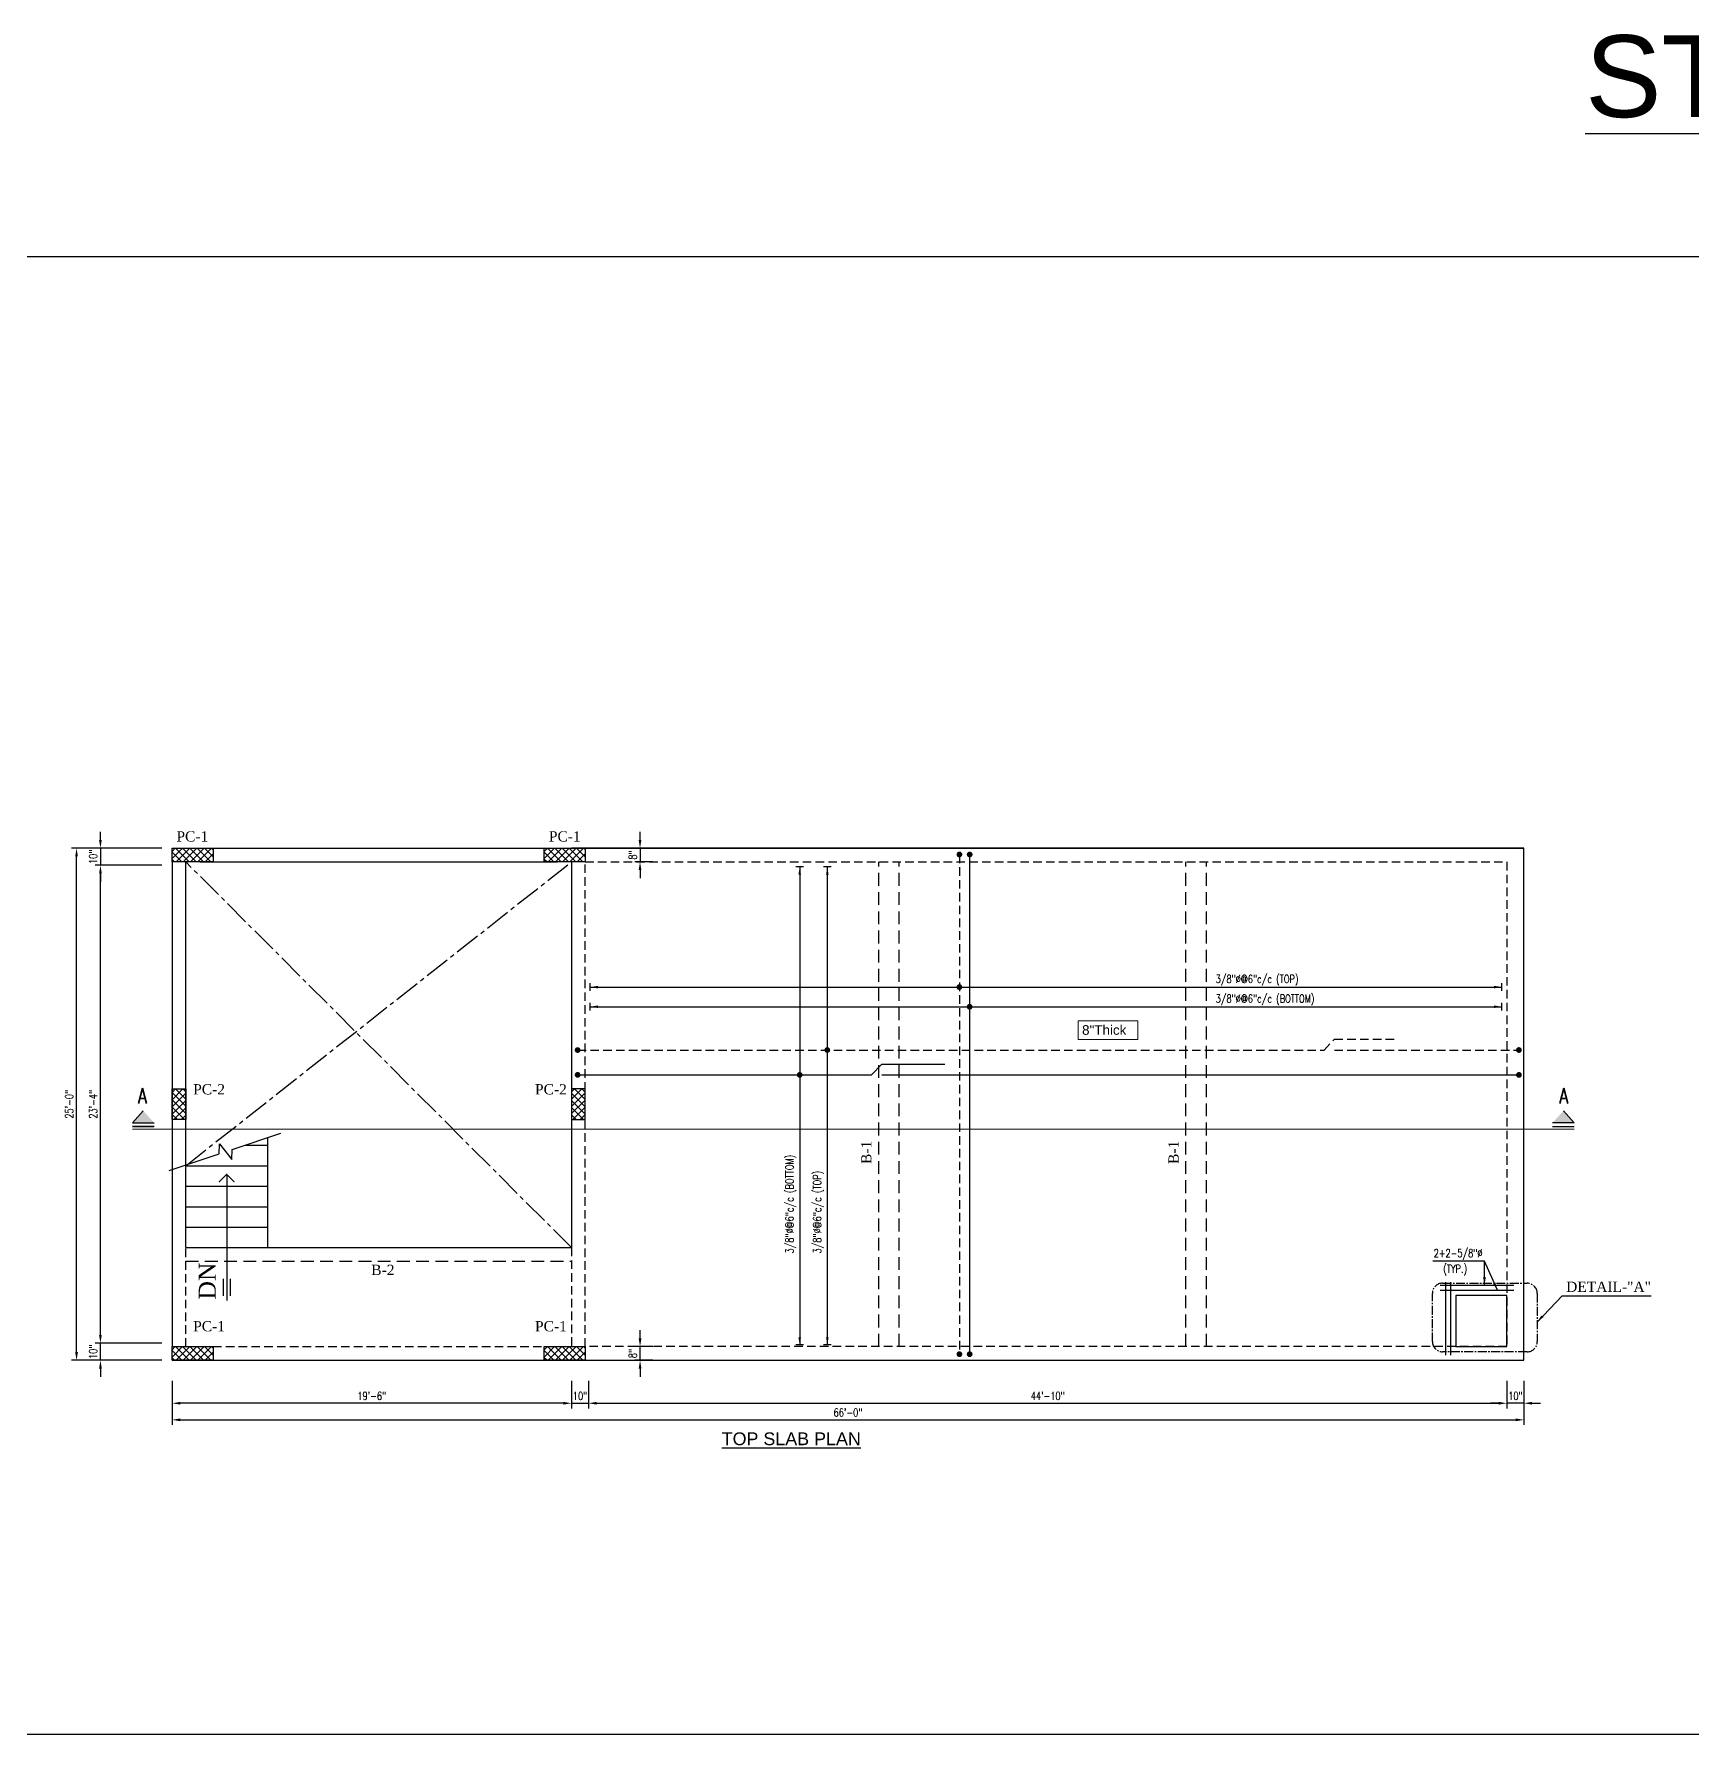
# Model space of a CAD drawing. Extents: x 645203 to 647955, y -185618 to -184623.
# Drawn here: x 645989 to 646960, y -185618 to -184623 of the extents above; entities that cross this region are included whole.
import ezdxf

# ---------------------------------------------------------------- set-up
doc = ezdxf.new("R2010")
doc.units = 0
doc.header["$LTSCALE"] = 20
doc.header["$MEASUREMENT"] = 0
doc.header["$PDMODE"] = 32
doc.linetypes.add('CENTER2', pattern=[1.125, 0.75, -0.125, 0.125, -0.125])
doc.linetypes.add('HIDDEN', pattern=[0.375, 0.25, -0.125])
doc.layers.get('0').update_dxf_attribs({"linetype": 'CONTINUOUS'})
doc.layers.get('DEFPOINTS').update_dxf_attribs({"linetype": 'CONTINUOUS'})
for name, color, linetype in [('05--TEXT-3', 3, 'CONTINUOUS'), ('A-TYP-DIM', 1, 'CONTINUOUS'), ('A-TYP-N-TEXT', 2, 'CONTINUOUS'), ('A-TYP-REIN-ARROW', 1, 'CONTINUOUS'), ('A-TYP-THK-MARK', 2, 'CONTINUOUS'), ('BB', 6, 'CONTINUOUS'), ('BEAM', 4, 'HIDDEN'), ('COL', 6, 'CONTINUOUS'), ('DIM', 1, 'CONTINUOUS'), ('GROUND LEVEL', 8, 'CONTINUOUS'), ('HEADING TEXT', 31, 'CONTINUOUS'), ('MH COVER', 52, 'CONTINUOUS'), ('S-BB', 6, 'CONTINUOUS'), ('S-TEXT', 2, 'CONTINUOUS'), ('S-TL', 2, 'CONTINUOUS'), ('S-TL1', 6, 'CONTINUOUS'), ('S-TX-BEAM-HEADING', 5, 'CONTINUOUS'), ('SECTION', 4, 'CONTINUOUS'), ('Steel', 6, 'CONTINUOUS')]:
    doc.layers.add(name, color=color, linetype=linetype)
doc.styles.add('arial', font='arial.ttf')
doc.styles.add('QASIM', font='arial.ttf')
doc.styles.add('rizwan', font='romans.shx', dxfattribs={"width": 0.75})
doc.styles.add('ROMANS', font='times.ttf')
doc.styles.add('STANDARD BLOWUP', font='times.ttf', dxfattribs={"width": 0.85})
doc.styles.add('STYLE2', font='times.ttf')
doc.dimstyles.new('3-32', dxfattribs={"dimscale": 1.5, "dimtxt": 8, "dimasz": 3, "dimexe": 4, "dimexo": 4, "dimgap": 3, "dimtad": 1, "dimdec": 0, "dimzin": 3, "dimdsep": 46, "dimlunit": 4, "dimtxsty": 'STANDARD BLOWUP', "dimblk": 'DOT', "dimcen": 0.09375, "dimclrd": 8, "dimclre": 8, "dimclrt": 2, "dimadec": 0, "dimazin": 0, "dimtfac": 1, "dimtdec": 0, "dimtix": 1, "dimtofl": 0, "dimtmove": 2, "dimatfit": 0, "dimldrblk": 'DIM AERO', "dimfxl": 0, "dimfrac": 2, "dimtolj": 1, "dimtzin": 3, "dimarcsym": 0})
doc.dimstyles.new('STYLE-64', dxfattribs={"dimscale": 64, "dimtxt": 0.09375, "dimasz": 0.09375, "dimexe": 0.0625, "dimexo": 0.0625, "dimgap": 0.03125, "dimtad": 1, "dimzin": 3, "dimdsep": 46, "dimlunit": 4, "dimtxsty": 'rizwan', "dimcen": 0.125, "dimdle": 4, "dimclrd": 1, "dimclre": 1, "dimclrt": 2, "dimadec": 0, "dimazin": 0, "dimtfac": 0.5, "dimtix": 1, "dimtmove": 2, "dimatfit": 3, "dimfxl": 0, "dimfrac": 1, "dimtolj": 1, "dimtzin": 3, "dimarcsym": 0})

# ---------------------------------------------------------------- blocks, each defined once
blk = doc.blocks.new('_Dot')
at = {"color": 0, "linetype": 'ByBlock', "lineweight": -2}
blk.add_line((-0.5, 0), (-1, 0), dxfattribs=at)
at = {"color": 0, "linetype": 'ByBlock', "const_width": 0.5}
blk.add_lwpolyline([(-0.25, 0, 1), (0.25, 0, 1)], format="xyb", close=True, dxfattribs=at)
blk = doc.blocks.new('DIM AERO')
blk.add_line((0, 0), (-1.21, 0))
at = {"color": 0, "linetype": 'ByBlock', "const_width": 0.15}
blk.add_lwpolyline([(-1, -1), (0, 0), (-1, 1)], dxfattribs=at)
blk = doc.blocks.new('*D98')
at = {"layer": 'A-TYP-DIM', "color": 1, "lineweight": -2, "ltscale": 1.5, "transparency": 16777216}
for p, q in [((646313.86, -185411.56), (646313.86, -185427.71)), ((646851.86, -185411.56), (646851.86, -185427.71)), ((646318.66, -185424.71), (646847.06, -185424.71))]:
    blk.add_line(p, q, dxfattribs=at)
at = {"layer": 'A-TYP-DIM', "color": 1, "ltscale": 1.5, "transparency": 16777216}
for points in [[(646318.66, -185423.91), (646318.66, -185425.51), (646313.86, -185424.71)], [(646847.06, -185423.91), (646847.06, -185425.51), (646851.86, -185424.71)]]:
    blk.add_solid(points, dxfattribs=at)
at = {"layer": 'DEFPOINTS', "color": 0, "ltscale": 1.5, "transparency": 16777216}
for p in [(646313.86, -185405.56), (646851.86, -185405.56), (646851.86, -185424.71)]:
    blk.add_point(p, dxfattribs=at)
at = {"layer": 'A-TYP-DIM', "color": 2, "ltscale": 1.5, "transparency": 16777216, "insert": (646582.86, -185420.42), "char_height": 4.6875, "attachment_point": 5, "style": 'rizwan'}
blk.add_mtext('\\A1;44\'-10"', dxfattribs=at)
blk = doc.blocks.new('*D99')
at = {"layer": 'A-TYP-DIM', "color": 1, "lineweight": -2, "ltscale": 1.5, "transparency": 16777216}
for p, q in [((646069.86, -185411.56), (646069.86, -185437.42)), ((646861.86, -185411.56), (646861.86, -185437.42)), ((646074.66, -185434.42), (646857.06, -185434.42))]:
    blk.add_line(p, q, dxfattribs=at)
at = {"layer": 'A-TYP-DIM', "color": 1, "ltscale": 1.5, "transparency": 16777216}
for points in [[(646074.66, -185433.62), (646074.66, -185435.22), (646069.86, -185434.42)], [(646857.06, -185433.62), (646857.06, -185435.22), (646861.86, -185434.42)]]:
    blk.add_solid(points, dxfattribs=at)
at = {"layer": 'DEFPOINTS', "color": 0, "ltscale": 1.5, "transparency": 16777216}
for p in [(646069.86, -185405.56), (646861.86, -185405.56), (646861.86, -185434.42)]:
    blk.add_point(p, dxfattribs=at)
at = {"layer": 'A-TYP-DIM', "color": 2, "ltscale": 1.5, "transparency": 16777216, "insert": (646465.86, -185430.13), "char_height": 4.688, "attachment_point": 5, "style": 'rizwan'}
blk.add_mtext('\\A1;66\'-0"', dxfattribs=at)
blk = doc.blocks.new('*D106')
at = {"layer": 'A-TYP-DIM', "color": 1, "lineweight": -2, "ltscale": 1.5, "transparency": 16777216}
for p, q in [((646344.01, -185386.76), (646344.01, -185381.96)), ((646351.41, -185391.56), (646341.01, -185391.56)), ((646344.01, -185399.56), (646344.01, -185391.56)), ((646351.41, -185399.56), (646341.01, -185399.56)), ((646344.01, -185404.36), (646344.01, -185409.16))]:
    blk.add_line(p, q, dxfattribs=at)
at = {"layer": 'A-TYP-DIM', "color": 1, "ltscale": 1.5, "transparency": 16777216}
for points in [[(646343.21, -185386.76), (646344.81, -185386.76), (646344.01, -185391.56)], [(646343.21, -185404.36), (646344.81, -185404.36), (646344.01, -185399.56)]]:
    blk.add_solid(points, dxfattribs=at)
at = {"layer": 'DEFPOINTS', "color": 0, "ltscale": 1.5, "transparency": 16777216}
for p in [(646344.01, -185391.56), (646357.41, -185391.56), (646357.41, -185399.56)]:
    blk.add_point(p, dxfattribs=at)
at = {"layer": 'A-TYP-DIM', "color": 2, "ltscale": 1.5, "transparency": 16777216, "insert": (646339.72, -185395.56), "char_height": 4.688, "attachment_point": 5, "rotation": 90, "style": 'rizwan'}
blk.add_mtext('\\A1;8"', dxfattribs=at)
blk = doc.blocks.new('*D107')
at = {"layer": 'A-TYP-DIM', "color": 1, "lineweight": -2, "ltscale": 1.5, "transparency": 16777216}
for p, q in [((646303.86, -185411.56), (646303.86, -185427.71)), ((646313.86, -185411.56), (646313.86, -185427.71)), ((646299.06, -185424.71), (646294.26, -185424.71)), ((646303.86, -185424.71), (646313.86, -185424.71)), ((646318.66, -185424.71), (646323.46, -185424.71))]:
    blk.add_line(p, q, dxfattribs=at)
at = {"layer": 'A-TYP-DIM', "color": 1, "ltscale": 1.5, "transparency": 16777216}
for points in [[(646299.06, -185423.91), (646299.06, -185425.51), (646303.86, -185424.71)], [(646318.66, -185423.91), (646318.66, -185425.51), (646313.86, -185424.71)]]:
    blk.add_solid(points, dxfattribs=at)
at = {"layer": 'DEFPOINTS', "color": 0, "ltscale": 1.5, "transparency": 16777216}
for p in [(646303.86, -185405.56), (646313.86, -185405.56), (646313.86, -185424.71)]:
    blk.add_point(p, dxfattribs=at)
at = {"layer": 'A-TYP-DIM', "color": 2, "ltscale": 1.5, "transparency": 16777216, "insert": (646308.86, -185420.42), "char_height": 4.688, "attachment_point": 5, "style": 'rizwan'}
blk.add_mtext('\\A1;10"', dxfattribs=at)
blk = doc.blocks.new('*D108')
at = {"layer": 'A-TYP-DIM', "color": 1, "lineweight": -2, "ltscale": 1.5, "transparency": 16777216}
for p, q in [((646851.86, -185411.56), (646851.86, -185427.71)), ((646861.86, -185411.56), (646861.86, -185427.71)), ((646847.06, -185424.71), (646842.26, -185424.71)), ((646861.86, -185424.71), (646851.86, -185424.71)), ((646866.66, -185424.71), (646871.46, -185424.71))]:
    blk.add_line(p, q, dxfattribs=at)
at = {"layer": 'A-TYP-DIM', "color": 1, "ltscale": 1.5, "transparency": 16777216}
for points in [[(646847.06, -185423.91), (646847.06, -185425.51), (646851.86, -185424.71)], [(646866.66, -185423.91), (646866.66, -185425.51), (646861.86, -185424.71)]]:
    blk.add_solid(points, dxfattribs=at)
at = {"layer": 'DEFPOINTS', "color": 0, "ltscale": 1.5, "transparency": 16777216}
for p in [(646851.86, -185405.56), (646861.86, -185405.56), (646851.86, -185424.71)]:
    blk.add_point(p, dxfattribs=at)
at = {"layer": 'A-TYP-DIM', "color": 2, "ltscale": 1.5, "transparency": 16777216, "insert": (646856.86, -185420.42), "char_height": 4.688, "attachment_point": 5, "style": 'rizwan'}
blk.add_mtext('\\A1;10"', dxfattribs=at)
blk = doc.blocks.new('SLAB-THK.MARK')
at = {"layer": 'A-TYP-N-TEXT', "lineweight": 0, "ltscale": 1.5}
blk.add_lwpolyline([(0, 0), (0.727, 0), (0.727, -0.227), (0, -0.227)], close=True, dxfattribs=at)
at = {"layer": 'A-TYP-N-TEXT', "lineweight": 0, "ltscale": 1.5, "style": 'QASIM'}
blk.add_attdef('24"THICK', (0.035, -0.171), '', height=0.117, dxfattribs=at)
blk = doc.blocks.new('*D105')
at = {"layer": 'A-TYP-DIM', "color": 1, "lineweight": -2, "ltscale": 1.5, "transparency": 16777216}
for p, q in [((646344.01, -185094.76), (646344.01, -185089.96)), ((646351.41, -185099.56), (646341.01, -185099.56)), ((646351.41, -185107.56), (646341.01, -185107.56)), ((646344.01, -185099.56), (646344.01, -185107.56)), ((646344.01, -185112.36), (646344.01, -185117.16))]:
    blk.add_line(p, q, dxfattribs=at)
at = {"layer": 'A-TYP-DIM', "color": 1, "ltscale": 1.5, "transparency": 16777216}
for points in [[(646343.21, -185094.76), (646344.81, -185094.76), (646344.01, -185099.56)], [(646343.21, -185112.36), (646344.81, -185112.36), (646344.01, -185107.56)]]:
    blk.add_solid(points, dxfattribs=at)
at = {"layer": 'DEFPOINTS', "color": 0, "ltscale": 1.5, "transparency": 16777216}
for p in [(646344.01, -185107.56), (646357.41, -185099.56), (646357.41, -185107.56)]:
    blk.add_point(p, dxfattribs=at)
at = {"layer": 'A-TYP-DIM', "color": 2, "ltscale": 1.5, "transparency": 16777216, "insert": (646339.72, -185103.56), "char_height": 4.688, "attachment_point": 5, "rotation": 90, "style": 'rizwan'}
blk.add_mtext('\\A1;8"', dxfattribs=at)
blk = doc.blocks.new('*D104')
at = {"layer": 'A-TYP-DIM', "color": 1, "lineweight": -2, "ltscale": 1.5, "transparency": 16777216}
for p, q in [((646069.86, -185411.56), (646069.86, -185427.71)), ((646303.86, -185411.56), (646303.86, -185427.71)), ((646299.06, -185424.71), (646074.66, -185424.71))]:
    blk.add_line(p, q, dxfattribs=at)
at = {"layer": 'A-TYP-DIM', "color": 1, "ltscale": 1.5, "transparency": 16777216}
for points in [[(646074.66, -185423.91), (646074.66, -185425.51), (646069.86, -185424.71)], [(646299.06, -185423.91), (646299.06, -185425.51), (646303.86, -185424.71)]]:
    blk.add_solid(points, dxfattribs=at)
at = {"layer": 'DEFPOINTS', "color": 0, "ltscale": 1.5, "transparency": 16777216}
for p in [(646069.86, -185405.56), (646303.86, -185405.56), (646069.86, -185424.71)]:
    blk.add_point(p, dxfattribs=at)
at = {"layer": 'A-TYP-DIM', "color": 2, "ltscale": 1.5, "transparency": 16777216, "insert": (646186.86, -185420.42), "char_height": 4.688, "attachment_point": 5, "style": 'rizwan'}
blk.add_mtext('\\A1;19\'-6"', dxfattribs=at)
blk = doc.blocks.new('*D102')
at = {"layer": 'A-TYP-DIM', "color": 1, "lineweight": -2, "ltscale": 1.5, "transparency": 16777216}
for p, q in [((646027.88, -185094.76), (646027.88, -185089.96)), ((646063.86, -185099.56), (646024.88, -185099.56)), ((646027.88, -185099.56), (646027.88, -185109.56)), ((646063.86, -185109.56), (646024.88, -185109.56)), ((646027.88, -185114.36), (646027.88, -185119.16))]:
    blk.add_line(p, q, dxfattribs=at)
at = {"layer": 'A-TYP-DIM', "color": 1, "ltscale": 1.5, "transparency": 16777216}
for points in [[(646027.08, -185094.76), (646028.68, -185094.76), (646027.88, -185099.56)], [(646027.08, -185114.36), (646028.68, -185114.36), (646027.88, -185109.56)]]:
    blk.add_solid(points, dxfattribs=at)
at = {"layer": 'DEFPOINTS', "color": 0, "ltscale": 1.5, "transparency": 16777216}
for p in [(646069.86, -185099.56), (646027.88, -185109.56), (646069.86, -185109.56)]:
    blk.add_point(p, dxfattribs=at)
at = {"layer": 'A-TYP-DIM', "color": 2, "ltscale": 1.5, "transparency": 16777216, "insert": (646023.59, -185104.56), "char_height": 4.688, "attachment_point": 5, "rotation": 90, "style": 'rizwan'}
blk.add_mtext('\\A1;10"', dxfattribs=at)
blk = doc.blocks.new('*D103')
at = {"layer": 'A-TYP-DIM', "color": 1, "lineweight": -2, "ltscale": 1.5, "transparency": 16777216}
for p, q in [((646063.86, -185109.56), (646024.88, -185109.56)), ((646027.88, -185384.76), (646027.88, -185114.36)), ((646063.86, -185389.56), (646024.88, -185389.56))]:
    blk.add_line(p, q, dxfattribs=at)
at = {"layer": 'A-TYP-DIM', "color": 1, "ltscale": 1.5, "transparency": 16777216}
for points in [[(646027.08, -185114.36), (646028.68, -185114.36), (646027.88, -185109.56)], [(646027.08, -185384.76), (646028.68, -185384.76), (646027.88, -185389.56)]]:
    blk.add_solid(points, dxfattribs=at)
at = {"layer": 'DEFPOINTS', "color": 0, "ltscale": 1.5, "transparency": 16777216}
for p in [(646027.88, -185109.56), (646069.86, -185109.56), (646069.86, -185389.56)]:
    blk.add_point(p, dxfattribs=at)
at = {"layer": 'A-TYP-DIM', "color": 2, "ltscale": 1.5, "transparency": 16777216, "insert": (646023.59, -185249.56), "char_height": 4.688, "attachment_point": 5, "rotation": 90, "style": 'rizwan'}
blk.add_mtext('\\A1;23\'-4"', dxfattribs=at)
blk = doc.blocks.new('*D100')
at = {"layer": 'A-TYP-DIM', "color": 1, "lineweight": -2, "ltscale": 1.5, "transparency": 16777216}
for p, q in [((646027.88, -185384.76), (646027.88, -185379.96)), ((646051.86, -185389.56), (646024.88, -185389.56)), ((646027.88, -185399.56), (646027.88, -185389.56)), ((646051.86, -185399.56), (646024.88, -185399.56)), ((646027.88, -185404.36), (646027.88, -185409.16))]:
    blk.add_line(p, q, dxfattribs=at)
at = {"layer": 'A-TYP-DIM', "color": 1, "ltscale": 1.5, "transparency": 16777216}
for points in [[(646027.08, -185384.76), (646028.68, -185384.76), (646027.88, -185389.56)], [(646027.08, -185404.36), (646028.68, -185404.36), (646027.88, -185399.56)]]:
    blk.add_solid(points, dxfattribs=at)
at = {"layer": 'DEFPOINTS', "color": 0, "ltscale": 1.5, "transparency": 16777216}
for p in [(646027.88, -185389.56), (646057.86, -185389.56), (646057.86, -185399.56)]:
    blk.add_point(p, dxfattribs=at)
at = {"layer": 'A-TYP-DIM', "color": 2, "ltscale": 1.5, "transparency": 16777216, "insert": (646023.59, -185394.56), "char_height": 4.688, "attachment_point": 5, "rotation": 90, "style": 'rizwan'}
blk.add_mtext('\\A1;10"', dxfattribs=at)
blk = doc.blocks.new('*D101')
at = {"layer": 'A-TYP-DIM', "color": 1, "lineweight": -2, "ltscale": 1.5, "transparency": 16777216}
for p, q in [((646063.86, -185099.56), (646010.9, -185099.56)), ((646013.9, -185394.76), (646013.9, -185104.36)), ((646063.86, -185399.56), (646010.9, -185399.56))]:
    blk.add_line(p, q, dxfattribs=at)
at = {"layer": 'A-TYP-DIM', "color": 1, "ltscale": 1.5, "transparency": 16777216}
for points in [[(646013.1, -185104.36), (646014.7, -185104.36), (646013.9, -185099.56)], [(646013.1, -185394.76), (646014.7, -185394.76), (646013.9, -185399.56)]]:
    blk.add_solid(points, dxfattribs=at)
at = {"layer": 'DEFPOINTS', "color": 0, "ltscale": 1.5, "transparency": 16777216}
for p in [(646013.9, -185099.56), (646069.86, -185099.56), (646069.86, -185399.56)]:
    blk.add_point(p, dxfattribs=at)
at = {"layer": 'A-TYP-DIM', "color": 2, "ltscale": 1.5, "transparency": 16777216, "insert": (646009.61, -185249.56), "char_height": 4.688, "attachment_point": 5, "rotation": 90, "style": 'rizwan'}
blk.add_mtext('\\A1;25\'-0"', dxfattribs=at)

msp = doc.modelspace()

# ---------------------------------------------------------------- hatches: boundary and pattern name
at = {"layer": 'BB', "linetype": 'Continuous'}
for points in [[(646046.63139, -185260.42791), (646052.98627, -185253.40616), (646059.34119, -185260.42786)], [(646891.31584, -185260.42791), (646884.96097, -185253.40616), (646878.60605, -185260.42786)]]:
    msp.add_hatch(color=256, dxfattribs=at).paths.add_polyline_path(points)
at = {"layer": 'GROUND LEVEL'}
h = msp.add_hatch(dxfattribs=at)
h.set_pattern_fill('ANSI37', color=256, scale=24, angle=-90, style=0)
h.set_pattern_definition([(315, (646930.8927, -184957.3774), (2.12132, 2.12132), []), (45, (646930.8927, -184957.3774), (-2.12132, 2.12132), [])])
h.paths.add_polyline_path([(646093.86129, -185099.55961), (646093.86129, -185107.55961), (646069.86129, -185107.55961), (646069.86129, -185099.55961)])
h = msp.add_hatch(dxfattribs=at)
h.set_pattern_fill('ANSI37', color=256, scale=24, angle=-90, style=0)
h.set_pattern_definition([(315, (647148.8927, -184957.3774), (2.12132, 2.12132), []), (45, (647148.8927, -184957.3774), (-2.12132, 2.12132), [])])
h.paths.add_polyline_path([(646311.86129, -185099.55961), (646311.86129, -185107.55961), (646287.86129, -185107.55961), (646287.86129, -185099.55961)])
h = msp.add_hatch(dxfattribs=at)
h.set_pattern_fill('ANSI37', color=256, scale=24, style=0)
h.set_pattern_definition([(45, (645927.679, -184400.5282), (-2.12132, 2.12132), []), (135, (645927.679, -184400.5282), (-2.12132, -2.12132), [])])
h.paths.add_polyline_path([(646069.86129, -185240.55961), (646077.86129, -185240.55961), (646077.86129, -185258.55961), (646069.86129, -185258.55961)])
h = msp.add_hatch(dxfattribs=at)
h.set_pattern_fill('ANSI37', color=256, scale=24, style=0)
h.set_pattern_definition([(45, (645919.5494, -184400.5282), (-2.12132, 2.12132), []), (135, (645919.5494, -184400.5282), (-2.12132, -2.12132), [])])
h.paths.add_polyline_path([(646311.86129, -185240.55961), (646303.86129, -185240.55961), (646303.86129, -185258.55961), (646311.86129, -185258.55961)])
h = msp.add_hatch(dxfattribs=at)
h.set_pattern_fill('ANSI37', color=256, scale=24, angle=-90, style=0)
h.set_pattern_definition([(315, (646930.8927, -185249.3774), (2.12132, 2.12132), []), (45, (646930.8927, -185249.3774), (-2.12132, 2.12132), [])])
h.paths.add_polyline_path([(646093.86129, -185391.55961), (646093.86129, -185399.55961), (646069.86129, -185399.55961), (646069.86129, -185391.55961)])
h = msp.add_hatch(dxfattribs=at)
h.set_pattern_fill('ANSI37', color=256, scale=24, angle=-90, style=0)
h.set_pattern_definition([(315, (647148.8927, -185249.3774), (2.12132, 2.12132), []), (45, (647148.8927, -185249.3774), (-2.12132, 2.12132), [])])
h.paths.add_polyline_path([(646311.86129, -185391.55961), (646311.86129, -185399.55961), (646287.86129, -185399.55961), (646287.86129, -185391.55961)])

# ---------------------------------------------------------------- linework, layer by layer
for points in [[(646077.86129, -185285.55961), (646125.86129, -185285.55961)], [(646077.86129, -185297.55961), (646125.86129, -185297.55961)], [(646077.86129, -185309.55961), (646125.86129, -185309.55961)], [(646077.86129, -185321.55961), (646125.86129, -185321.55961)]]:
    msp.add_lwpolyline(points)
at = {"layer": '05--TEXT-3', "color": 3}
for p, q in [((646099.86129, -185351.90739), (646099.86129, -185361.82894)), ((646099.86129, -185351.90739), (646099.86129, -185361.82894)), ((646103.86129, -185351.90739), (646103.86129, -185361.82894)), ((646103.86129, -185351.90739), (646103.86129, -185361.82894))]:
    msp.add_line(p, q, dxfattribs=at)
at = {"layer": 'A-TYP-REIN-ARROW', "linetype": 'Continuous', "extrusion": (4.16667e-05, 6.62642e-05, 1), "elevation": 14.64123}
msp.add_lwpolyline([(646068.22518, -185288.40716), (646097.49555, -185278.62797), (646097.65123, -185272.78244), (646104.92759, -185281.93846), (646105.08327, -185276.09293), (646133.55859, -185266.57937)], dxfattribs=at)
at = {"layer": 'BB', "linetype": 'Continuous'}
for p, q in [((646046.63139, -185260.42791), (646052.98627, -185253.40616)), ((646891.31584, -185260.42791), (646884.96097, -185253.40616)), ((646046.63139, -185260.42791), (646059.34119, -185260.42786)), ((646059.34119, -185262.67786), (646046.6314, -185262.67791)), ((646878.60604, -185262.67786), (646891.31584, -185262.67791)), ((646891.31584, -185260.42791), (646878.60605, -185260.42786))]:
    msp.add_line(p, q, dxfattribs=at)
for points, const_width in [([(646046.6314, -185262.67791), (646059.34119, -185262.67786)], 0.75), ([(646891.31583, -185264.17788), (646046.63141, -185264.17791)], 0.5), ([(646891.31584, -185262.67791), (646878.60604, -185262.67786)], 0.75)]:
    msp.add_lwpolyline(points, dxfattribs=dict(at, const_width=const_width))
at = {"layer": 'BEAM', "linetype": 'Continuous', "ltscale": 1.5}
for p, q in [((646069.86129, -185099.55961), (646861.86129, -185099.55961)), ((646069.86129, -185107.55961), (646069.86129, -185391.55961)), ((646077.86129, -185333.55961), (646077.86129, -185107.55961)), ((646086.34657, -185107.55961), (646295.37601, -185107.55961)), ((646303.86129, -185107.55961), (646303.86129, -185333.55961)), ((646069.86129, -185399.55961), (646303.86129, -185399.55961))]:
    msp.add_line(p, q, dxfattribs=at)
at = {"layer": 'BEAM', "color": 2, "linetype": 'HIDDEN', "ltscale": 1.5}
for p, q in [((646483.86129, -185391.55961), (646483.86129, -185107.55961)), ((646495.86129, -185391.55961), (646495.86129, -185107.55961)), ((646663.86129, -185391.55961), (646663.86129, -185107.55961)), ((646675.86129, -185391.55961), (646675.86129, -185107.55961)), ((646077.86129, -185341.55961), (646303.86129, -185341.55961))]:
    msp.add_line(p, q, dxfattribs=at)
at = {"layer": 'BEAM', "color": 2, "linetype": 'Continuous', "ltscale": 1.5}
msp.add_line((646125.86129, -185333.55961), (646303.86129, -185333.55961), dxfattribs=at)
at = {"layer": 'BEAM', "color": 6, "linetype": 'Continuous'}
for points in [[(646093.86129, -185099.55961), (646093.86129, -185107.55961), (646069.86129, -185107.55961), (646069.86129, -185099.55961)], [(646311.86129, -185099.55961), (646311.86129, -185107.55961), (646287.86129, -185107.55961), (646287.86129, -185099.55961)], [(646069.86129, -185240.55961), (646077.86129, -185240.55961), (646077.86129, -185258.55961), (646069.86129, -185258.55961)], [(646311.86129, -185240.55961), (646303.86129, -185240.55961), (646303.86129, -185258.55961), (646311.86129, -185258.55961)], [(646093.86129, -185391.55961), (646093.86129, -185399.55961), (646069.86129, -185399.55961), (646069.86129, -185391.55961)], [(646311.86129, -185391.55961), (646311.86129, -185399.55961), (646287.86129, -185399.55961), (646287.86129, -185391.55961)]]:
    msp.add_lwpolyline(points, close=True, dxfattribs=at)
at = {"layer": 'COL', "color": 1, "linetype": 'CENTER2'}
for p, q in [((646303.86129, -185333.55961), (646077.86129, -185107.55961)), ((646077.86129, -185285.55961), (646303.86129, -185107.55961))]:
    msp.add_line(p, q, dxfattribs=at)
at = {"layer": 'COL', "linetype": 'HIDDEN'}
for p, q in [((646531.11516, -185103.2313), (646531.11516, -185395.98501)), ((646307.44786, -185217.85402), (646744.72179, -185217.85402)), ((646750.81365, -185217.85402), (646858.91222, -185217.85402))]:
    msp.add_line(p, q, dxfattribs=at)
at = {"layer": 'COL', "linetype": 'ByBlock'}
for p, q in [((646537.11516, -185103.2313), (646537.11516, -185395.98501)), ((646307.44786, -185232.41553), (646479.64147, -185232.41553)), ((646485.73333, -185232.41553), (646858.91222, -185232.41553)), ((646812.86129, -185355.55961), (646855.86129, -185355.55961)), ((646815.86129, -185353.70576), (646815.86129, -185396.49291)), ((646818.86129, -185353.70576), (646818.86129, -185396.49291)), ((646812.86129, -185358.55961), (646855.86129, -185358.55961))]:
    msp.add_line(p, q, dxfattribs=at)
at = {"layer": 'COL'}
msp.add_line((646097.63106, -185273.55961), (646098.27051, -185273.55961), dxfattribs=at)
at = {"layer": 'COL', "linetype": 'HIDDEN'}
msp.add_lwpolyline([(646744.72179, -185217.85402), (646750.81365, -185211.46127), (646787.57755, -185211.46127)], dxfattribs=at)
at = {"layer": 'COL'}
msp.add_lwpolyline([(646479.64147, -185232.41553), (646485.73333, -185226.02277), (646522.49723, -185226.02277)], dxfattribs=at)
at = {"layer": 'DEFPOINTS'}
msp.add_lwpolyline([(645203.2732, -185618.47393), (647955.22679, -185618.47393), (647955.22679, -184753.17991), (645203.2732, -184753.17991)], close=True, dxfattribs=at)
at = {"layer": 'MH COVER', "color": 2}
msp.add_lwpolyline([(646821.86129, -185391.55961), (646851.86129, -185391.55961), (646851.86129, -185361.55961), (646821.86129, -185361.55961)], close=True, dxfattribs=at)
at = {"layer": 'S-BB', "const_width": 1.6875}
for points in [[(646531.11516, -185104.07505, -1), (646531.11516, -185102.38755, -1)], [(646537.11516, -185104.07505, -1), (646537.11516, -185102.38755, -1)], [(646531.11516, -185181.7615, -1), (646531.11516, -185180.074, -1)], [(646537.11516, -185193.2718, -1), (646537.11516, -185191.5843, -1)], [(646307.44786, -185218.6441, -1), (646307.44786, -185216.9566, -1)], [(646453.72918, -185218.6441, -1), (646453.72918, -185216.9566, -1)], [(646858.91222, -185218.61727, -1), (646858.91222, -185216.92977, -1)], [(646307.44786, -185233.17877, -1), (646307.44786, -185231.49127, -1)], [(646437.55895, -185233.17877, -1), (646437.55895, -185231.49127, -1)], [(646858.91222, -185233.20561, -1), (646858.91222, -185231.51811, -1)], [(646531.11516, -185396.82876, -1), (646531.11516, -185395.14126, -1)], [(646537.11516, -185396.82876, -1), (646537.11516, -185395.14126, -1)]]:
    msp.add_lwpolyline(points, format="xyb", close=True, dxfattribs=at)
at = {"layer": 'S-TL'}
for p, q in [((646437.55895, -185110.55961), (646437.55895, -185390.55961)), ((646453.72918, -185110.55961), (646453.72918, -185390.55961)), ((646314.86129, -185180.91775), (646848.86129, -185180.91775)), ((646314.86129, -185192.42805), (646848.86129, -185192.42805)), ((646112.66227, -185273.55961), (646125.86129, -185273.55961)), ((646125.86129, -185333.55961), (646125.86129, -185269.14983)), ((646079.86129, -185285.55961), (646125.86129, -185285.55961)), ((646079.86129, -185297.55961), (646125.86129, -185297.55961)), ((646079.86129, -185309.55961), (646125.86129, -185309.55961)), ((646079.86129, -185321.55961), (646125.86129, -185321.55961))]:
    msp.add_line(p, q, dxfattribs=at)
msp.add_lwpolyline([(646077.86129, -185333.55961), (646125.86129, -185333.55961)], dxfattribs=at)
for points in [[(646436.80895, -185115.05961), (646438.30895, -185115.05961), (646437.55895, -185110.55961)], [(646452.97918, -185115.05961), (646454.47918, -185115.05961), (646453.72918, -185110.55961)], [(646319.36129, -185180.16775), (646319.36129, -185181.66775), (646314.86129, -185180.91775)], [(646844.36129, -185180.16775), (646844.36129, -185181.66775), (646848.86129, -185180.91775)], [(646319.36129, -185191.67805), (646319.36129, -185193.17805), (646314.86129, -185192.42805)], [(646844.36129, -185191.67805), (646844.36129, -185193.17805), (646848.86129, -185192.42805)], [(646436.80895, -185386.05961), (646438.30895, -185386.05961), (646437.55895, -185390.55961)], [(646452.97918, -185386.05961), (646454.47918, -185386.05961), (646453.72918, -185390.55961)]]:
    msp.add_solid(points, dxfattribs=at)
at = {"layer": 'S-TL1'}
for p, q in [((646439.80895, -185110.55961), (646435.30895, -185110.55961)), ((646455.97918, -185110.55961), (646451.47918, -185110.55961)), ((646314.86129, -185183.16775), (646314.86129, -185178.66775)), ((646848.86129, -185183.16775), (646848.86129, -185178.66775)), ((646314.86129, -185194.67805), (646314.86129, -185190.17805)), ((646848.86129, -185194.67805), (646848.86129, -185190.17805)), ((646439.80895, -185390.55961), (646435.30895, -185390.55961)), ((646455.97918, -185390.55961), (646451.47918, -185390.55961))]:
    msp.add_line(p, q, dxfattribs=at)
at = {"layer": 'SECTION'}
for p, q in [((646861.86129, -185099.55961), (646303.86129, -185099.55961)), ((646861.86129, -185399.55961), (646861.86129, -185099.55961)), ((646303.86129, -185399.55961), (646861.86129, -185399.55961))]:
    msp.add_line(p, q, dxfattribs=at)
at = {"layer": 'SECTION', "linetype": 'HIDDEN'}
for p, q in [((646077.86129, -185391.55961), (646077.86129, -185333.55961)), ((646303.86129, -185333.55961), (646303.86129, -185391.55961)), ((646086.34657, -185391.55961), (646295.37601, -185391.55961))]:
    msp.add_line(p, q, dxfattribs=at)
msp.add_lwpolyline([(646851.86129, -185391.55961), (646311.86129, -185391.55961), (646311.86129, -185107.55961), (646851.86129, -185107.55961)], close=True, dxfattribs=at)
at = {"layer": 'Steel', "color": 1, "linetype": 'CENTER2', "ltscale": 0.35}
msp.add_lwpolyline([(646814.17777, -185354.35621), (646863.64807, -185354.35621, -0.414213562), (646869.64807, -185360.35621), (646869.64807, -185388.58611, -0.414213562), (646863.64807, -185394.58611), (646814.17777, -185394.58611, -0.414213562), (646808.17777, -185388.58611), (646808.17777, -185360.35621, -0.414213562)], format="xyb", close=True, dxfattribs=at)

# ---------------------------------------------------------------- block references
at = {"layer": 'A-TYP-THK-MARK'}
ref = msp.add_blockref('SLAB-THK.MARK', (646600.78084, -185200.67337), dxfattribs=dict(at, xscale=48, yscale=48, zscale=48))
ref.add_attrib('24"THICK', '8"Thick', (646602.97681, -185208.86123), dxfattribs={"lineweight": 0, "ltscale": 1.5, "height": 5.625, "style": 'QASIM'})

# ---------------------------------------------------------------- texts
at = {"layer": '05--TEXT-3', "color": 3, "style": 'STYLE2'}
msp.add_text('DN', height=10, rotation=90, dxfattribs=at).set_placement((646095.4441, -185364.02821, -0.01704))
at = {"layer": 'A-TYP-DIM', "color": 2, "ltscale": 1.5, "style": 'rizwan', "width": 0.75}
for s, p in [('3/8"%%C@6"c/c (TOP)', (646681.25365, -185178.51253)), ('3/8"%%C@6"c/c (BOTTOM)', (646681.25365, -185190.02282)), ('2+2-5/8"%%C', (646808.9714, -185339.12226)), ('(TYP.)', (646814.57048, -185348.24887))]:
    msp.add_text(s, height=4.6875, dxfattribs=at).set_placement(p)
for s, p in [('3/8"%%C@6"c/c (BOTTOM)', (646433.95112, -185337.00938)), ('3/8"%%C@6"c/c (TOP)', (646450.12135, -185337.00938))]:
    msp.add_text(s, height=4.6875, rotation=90, dxfattribs=at).set_placement(p)
at = {"layer": 'BB', "style": 'rizwan', "width": 0.75}
for p in [(646049.93295, -185249.17063), (646882.55234, -185249.17063)]:
    msp.add_text('A', height=9, rotation=359.99980634, dxfattribs=at).set_placement(p)
at = {"layer": 'HEADING TEXT', "style": 'arial'}
msp.add_text('%%USTRUCTURE', height=48, dxfattribs=at).set_placement((646897.69986, -184671.28858))
at = {"layer": 'S-TEXT', "style": 'ROMANS'}
for s, p in [('PC-1', (646072.41719, -185095.64463)), ('PC-1', (646290.62955, -185095.64463)), ('PC-2', (646082.2285, -185243.78412)), ('PC-2', (646282.48098, -185243.78412)), ('B-2', (646186.5596, -185349.58114)), ('DETAIL-"A"', (646886.55931, -185359.46671)), ('PC-1', (646082.2285, -185382.5803)), ('PC-1', (646282.48098, -185382.5803))]:
    msp.add_text(s, height=6, dxfattribs=at).set_placement(p)
for p in [(646479.58978, -185284.51916), (646659.58978, -185284.51916)]:
    msp.add_text('B-1', height=6, rotation=90, dxfattribs=at).set_placement(p)
at = {"layer": 'S-TX-BEAM-HEADING', "color": 3, "style": 'arial'}
msp.add_text('%%UTOP SLAB PLAN', height=7.5, dxfattribs=at).set_placement((646391.83471, -185449.26949))

# ---------------------------------------------------------------- dimensions: what is measured, and where the dimension line sits
at = {"layer": 'A-TYP-DIM', "ltscale": 1.5}
for base, p1, p2, angle, picture, middle in [((646027.88358, -185109.55961), (646069.86129, -185099.55961), (646069.86129, -185109.55961), 270, '*D102', (646023.5934, -185104.55961)), ((646013.89978, -185099.55961), (646069.86129, -185399.55961), (646069.86129, -185099.55961), 90, '*D101', (646009.6096, -185249.55961)), ((646027.88358, -185109.55961), (646069.86129, -185389.55961), (646069.86129, -185109.55961), 90, '*D103', (646023.5934, -185249.55961)), ((646027.88358, -185389.55961), (646057.86129, -185399.55961), (646057.86129, -185389.55961), 90, '*D100', (646023.5934, -185394.55961)), ((646069.86129, -185424.71021), (646303.86129, -185405.55961), (646069.86129, -185405.55961), 180, '*D104', (646186.86129, -185420.42003)), ((646851.86129, -185424.71021), (646861.86129, -185405.55961), (646851.86129, -185405.55961), 180, '*D108', (646856.86129, -185420.42003))]:
    dim = msp.add_linear_dim(base=base, p1=p1, p2=p2, angle=angle, dimstyle='STYLE-64', override={"dimscale": 48, "dimtxt": 0.097656, "dimasz": 0.1, "dimexo": 0.125, "dimdec": 4, "dimtmove": 0, "dimatfit": 2}, dxfattribs=at)
    dim.commit()
    dim.dimension.update_dxf_attribs({"geometry": picture, "text_midpoint": middle})
for p1, p2, distance, picture, middle in [((646357.41496, -185099.55961), (646357.41496, -185107.55961), -13.40085, '*D105', (646339.72393, -185103.55961)), ((646357.41496, -185399.55961), (646357.41496, -185391.55961), 13.40085, '*D106', (646339.72393, -185395.55961)), ((646069.86129, -185405.55961), (646861.86129, -185405.55961), -28.85889, '*D99', (646465.86129, -185430.12831)), ((646313.86129, -185405.55961), (646851.86129, -185405.55961), -19.1506, '*D98', (646582.86129, -185420.42003))]:
    dim = msp.add_aligned_dim(p1=p1, p2=p2, distance=distance, dimstyle='STYLE-64', override={"dimscale": 48, "dimtxt": 0.097656, "dimasz": 0.1, "dimexo": 0.125, "dimdec": 4, "dimtmove": 0, "dimatfit": 2}, dxfattribs=at)
    dim.commit()
    dim.dimension.update_dxf_attribs({"geometry": picture, "text_midpoint": middle})
dim = msp.add_linear_dim(base=(646313.86129, -185424.71021), p1=(646303.86129, -185405.55961), p2=(646313.86129, -185405.55961), dimstyle='STYLE-64', override={"dimscale": 48, "dimtxt": 0.097656, "dimasz": 0.1, "dimexo": 0.125, "dimdec": 4, "dimtmove": 0, "dimatfit": 2}, dxfattribs=at)
dim.commit()
dim.dimension.update_dxf_attribs({"geometry": '*D107', "text_midpoint": (646308.86129, -185420.42003)})

# ---------------------------------------------------------------- leaders
at = {"layer": '05--TEXT-3', "color": 3}
msp.add_leader([(646101.86129, -185290.6686), (646101.86129, -185364.49594)], dimstyle='3-32', override={"dimgap": 3, "dimtad": 0, "dimfxl": 200}, dxfattribs=at)
msp.add_leader([(646101.86129, -185290.6686), (646101.86129, -185364.49594)], dimstyle='3-32', override={"dimgap": 3, "dimtad": 0, "dimfxl": 200}, dxfattribs=at)
at = {"layer": 'A-TYP-DIM', "ltscale": 1.5}
for points in [[(646838.72458, -185355.55961), (646838.72458, -185341.44148), (646808.50925, -185341.44148)], [(646846.3111, -185358.55961), (646838.72458, -185341.44148), (646808.50925, -185341.44148)]]:
    msp.add_leader(points, dimstyle='STYLE-64', override={"dimscale": 48, "dimtxt": 0.097656, "dimasz": 0.1, "dimexo": 0.125, "dimdec": 4, "dimtmove": 0, "dimatfit": 2}, dxfattribs=at)
at = {"layer": 'DIM', "ltscale": 1.5}
msp.add_leader([(646869.5001, -185377.11853), (646884.24093, -185361.83601), (646936.33183, -185361.83601)], dimstyle='STYLE-64', override={"dimscale": 48, "dimtxt": 0.097656, "dimasz": 0.097656, "dimexe": 0.03, "dimexo": 0.03, "dimtmove": 0}, dxfattribs=at)

doc.saveas('drawing.dxf')
